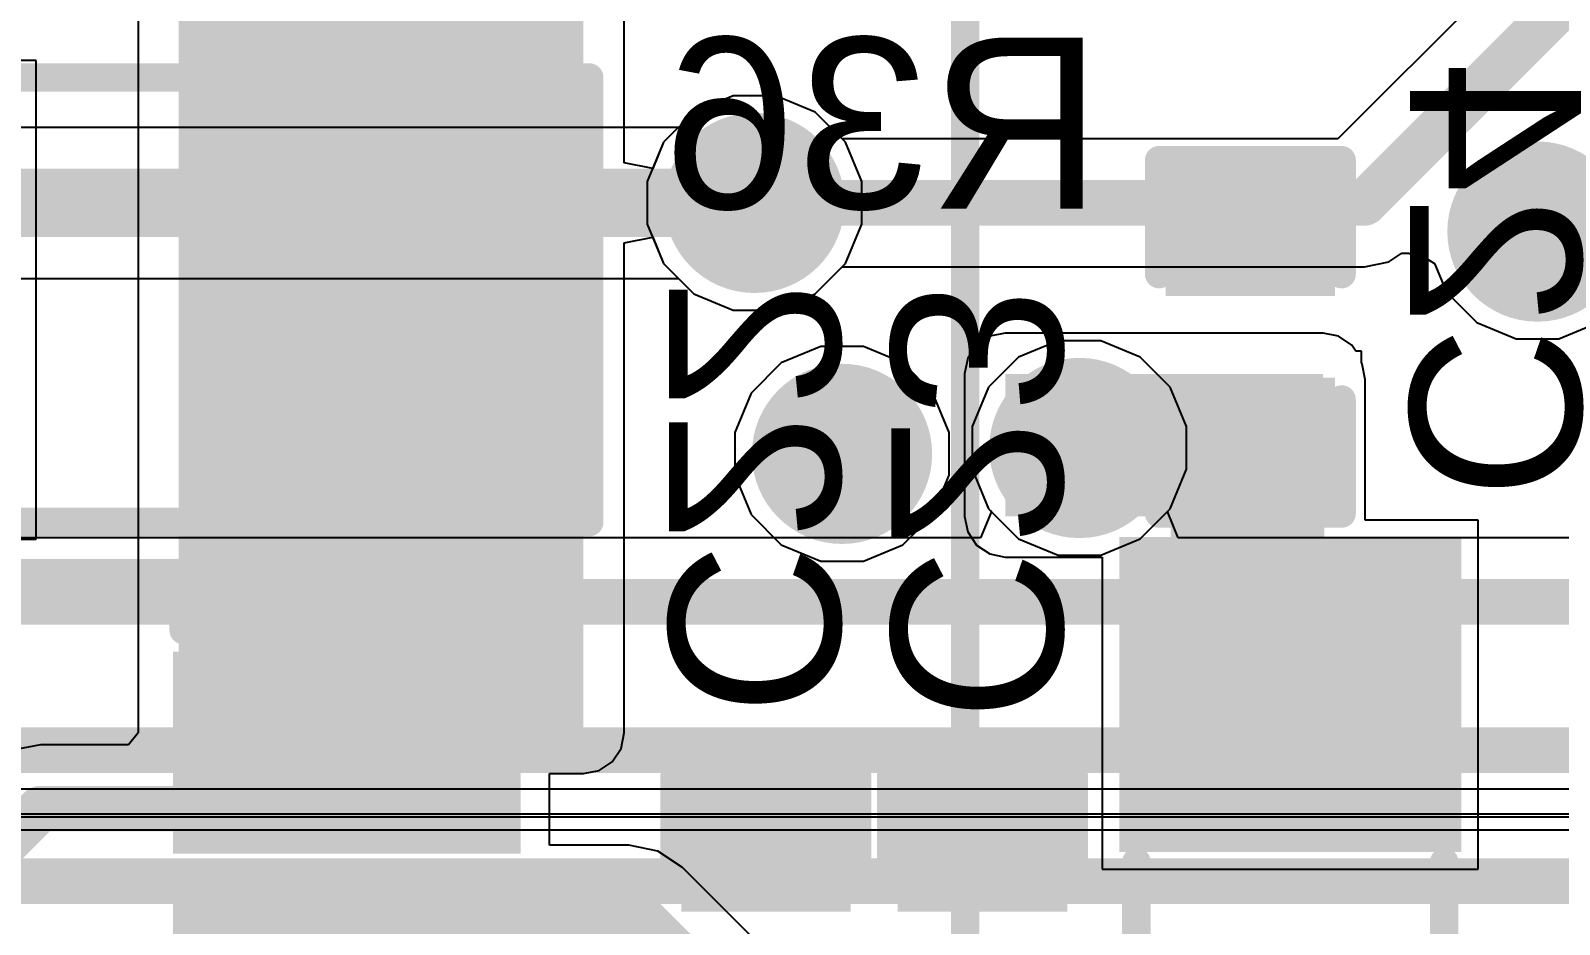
# Model space of a CAD drawing. Header units: inches. Extents: x 90 to 149.8, y 48.7 to 115.2.
# Drawn here: x 114.27 to 121.09, y 77.23 to 81.21 of the extents above; entities that cross this region are included whole.
import ezdxf

# ---------------------------------------------------------------- set-up
doc = ezdxf.new("R2010")
doc.units = ezdxf.units.IN
for name, color, linetype in [('Board_Outline', 56, 'Continuous'), ('Bottom Layer', 5, 'Continuous'), ('Bottom Overlay', 54, 'Continuous'), ('Bottom Paste', 16, 'Continuous'), ('Bottom Solder', 6, 'Continuous'), ('Layer 1', 16, 'Continuous'), ('Layer 2', 76, 'Continuous'), ('Top Layer', 1, 'Continuous'), ('Top Solder', 216, 'Continuous'), ('Via Holes', 16, 'Continuous')]:
    doc.layers.add(name, color=color, linetype=linetype)
doc.styles.add('Arial', font='', dxfattribs={"height": 0.2})
doc.styles.get('Arial').set_extended_font_data('Arial')

msp = doc.modelspace()

# ---------------------------------------------------------------- hatches: boundary and pattern name
at = {"layer": 'Bottom Layer'}
for points in [[(115.9366, 85.0392), (115.4032, 85.0392), (115.4032, 78.105), (115.9366, 78.105)], [(116.7384, 83.5152), (114.935, 83.5152), (114.935, 78.0796), (116.7384, 78.0796)], [(116.6622, 79.121), (115.1382, 79.121), (115.1382, 80.899), (116.6622, 80.899)], [(119.3927, 80.5434), (120.0277, 80.5434), (120.0277, 80.0862), (119.3927, 80.0862)], [(118.618, 79.6798), (118.618, 79.0448), (120.0338, 79.0448), (120.0338, 79.6798)], [(120.0404, 79.6544), (119.3546, 79.6544), (119.3546, 77.7052), (120.0404, 77.7052)], [(119.3927, 79.6036), (120.0277, 79.6036), (120.0277, 79.1464), (119.3927, 79.1464)], [(119.228, 77.6508), (119.228, 78.8508), (120.548, 78.8508), (120.548, 77.6508)], [(116.528, 78.4098), (114.9532, 78.4098), (114.9532, 78.0796), (116.528, 78.0796)], [(114.9586, 78.3922), (116.4086, 78.3922), (116.4086, 78.0922), (114.9586, 78.0922)], [(114.9586, 77.8922), (116.4086, 77.8922), (116.4086, 77.5922), (114.9586, 77.5922)], [(117.2337, 77.8002), (117.8687, 77.8002), (117.8687, 77.343), (117.2337, 77.343)], [(118.1989, 77.8002), (118.8339, 77.8002), (118.8339, 77.343), (118.1989, 77.343)], [(114.9586, 77.3922), (116.4086, 77.3922), (116.4086, 77.0922), (114.9586, 77.0922)]]:
    msp.add_hatch(color=5, dxfattribs=at).paths.add_polyline_path(points)
h = msp.add_hatch(color=5, dxfattribs=at)
edge = h.paths.add_edge_path()
edge.add_arc((117.5004, 80.4418), 0.3, 0, 360)
h = msp.add_hatch(color=5, dxfattribs=at)
edge = h.paths.add_edge_path()
edge.add_arc((120.9893, 80.314), 0.3, 0, 360)
h = msp.add_hatch(color=5, dxfattribs=at)
edge = h.paths.add_edge_path()
edge.add_arc((118.9482, 79.3496), 0.3, 0, 360)
h = msp.add_hatch(color=5, dxfattribs=at)
edge = h.paths.add_edge_path()
edge.add_arc((117.8905, 79.3234), 0.3, 0, 360)
at = {"layer": 'Bottom Paste'}
for points in [[(116.6622, 79.121), (115.1382, 79.121), (115.1382, 80.899), (116.6622, 80.899)], [(119.3927, 80.5434), (120.0277, 80.5434), (120.0277, 80.0862), (119.3927, 80.0862)], [(119.3927, 79.6036), (120.0277, 79.6036), (120.0277, 79.1464), (119.3927, 79.1464)], [(119.228, 77.6508), (119.228, 78.8508), (120.548, 78.8508), (120.548, 77.6508)], [(114.9586, 78.3922), (116.4086, 78.3922), (116.4086, 78.0922), (114.9586, 78.0922)], [(114.9586, 77.8922), (116.4086, 77.8922), (116.4086, 77.5922), (114.9586, 77.5922)], [(117.2337, 77.8002), (117.8687, 77.8002), (117.8687, 77.343), (117.2337, 77.343)], [(118.1989, 77.8002), (118.8339, 77.8002), (118.8339, 77.343), (118.1989, 77.343)], [(114.9586, 77.3922), (116.4086, 77.3922), (116.4086, 77.0922), (114.9586, 77.0922)]]:
    msp.add_hatch(color=16, dxfattribs=at).paths.add_polyline_path(points)
at = {"layer": 'Bottom Solder'}
for points in [[(116.7638, 79.0194), (115.0366, 79.0194), (115.0366, 81.0006), (116.7638, 81.0006)], [(119.3327, 80.6034), (120.0877, 80.6034), (120.0877, 80.0262), (119.3327, 80.0262)], [(119.3327, 79.6636), (120.0877, 79.6636), (120.0877, 79.0864), (119.3327, 79.0864)], [(119.1264, 77.5492), (119.1264, 78.9524), (120.6496, 78.9524), (120.6496, 77.5492)], [(114.9086, 78.4422), (116.4586, 78.4422), (116.4586, 78.0422), (114.9086, 78.0422)], [(114.9086, 77.9422), (116.4586, 77.9422), (116.4586, 77.5422), (114.9086, 77.5422)], [(117.1737, 77.8602), (117.9287, 77.8602), (117.9287, 77.283), (117.1737, 77.283)], [(118.1389, 77.8602), (118.8939, 77.8602), (118.8939, 77.283), (118.1389, 77.283)], [(114.9086, 77.4422), (116.4586, 77.4422), (116.4586, 77.0422), (114.9086, 77.0422)]]:
    msp.add_hatch(color=6, dxfattribs=at).paths.add_polyline_path(points)
h = msp.add_hatch(color=6, dxfattribs=at)
edge = h.paths.add_edge_path()
edge.add_arc((117.5004, 80.4418), 0.4016, 0, 360)
h = msp.add_hatch(color=6, dxfattribs=at)
edge = h.paths.add_edge_path()
edge.add_arc((120.9893, 80.314), 0.4016, 0, 360)
h = msp.add_hatch(color=6, dxfattribs=at)
edge = h.paths.add_edge_path()
edge.add_arc((117.8905, 79.3234), 0.4016, 0, 360)
h = msp.add_hatch(color=6, dxfattribs=at)
edge = h.paths.add_edge_path()
edge.add_arc((118.9482, 79.3496), 0.4016, 0, 360)
at = {"layer": 'Layer 1'}
h = msp.add_hatch(color=16, dxfattribs=at)
edge = h.paths.add_edge_path()
edge.add_arc((117.5004, 80.4418), 0.3, 0, 360)
h = msp.add_hatch(color=16, dxfattribs=at)
edge = h.paths.add_edge_path()
edge.add_arc((120.9893, 80.314), 0.3, 0, 360)
h = msp.add_hatch(color=16, dxfattribs=at)
edge = h.paths.add_edge_path()
edge.add_arc((118.9482, 79.3496), 0.3, 0, 360)
h = msp.add_hatch(color=16, dxfattribs=at)
edge = h.paths.add_edge_path()
edge.add_arc((117.8905, 79.3234), 0.3, 0, 360)
at = {"layer": 'Layer 2'}
h = msp.add_hatch(color=76, dxfattribs=at)
edge = h.paths.add_edge_path()
edge.add_arc((117.5004, 80.4418), 0.3, 0, 360)
h = msp.add_hatch(color=76, dxfattribs=at)
edge = h.paths.add_edge_path()
edge.add_arc((120.9893, 80.314), 0.3, 0, 360)
h = msp.add_hatch(color=76, dxfattribs=at)
edge = h.paths.add_edge_path()
edge.add_arc((118.9482, 79.3496), 0.3, 0, 360)
h = msp.add_hatch(color=76, dxfattribs=at)
edge = h.paths.add_edge_path()
edge.add_arc((117.8905, 79.3234), 0.3, 0, 360)
at = {"layer": 'Top Layer'}
h = msp.add_hatch(color=1, dxfattribs=at)
edge = h.paths.add_edge_path()
edge.add_arc((117.5004, 80.4418), 0.3, 0, 360)
h = msp.add_hatch(color=1, dxfattribs=at)
edge = h.paths.add_edge_path()
edge.add_arc((120.9893, 80.314), 0.3, 0, 360)
h = msp.add_hatch(color=1, dxfattribs=at)
edge = h.paths.add_edge_path()
edge.add_arc((118.9482, 79.3496), 0.3, 0, 360)
h = msp.add_hatch(color=1, dxfattribs=at)
edge = h.paths.add_edge_path()
edge.add_arc((117.8905, 79.3234), 0.3, 0, 360)
at = {"layer": 'Top Solder'}
h = msp.add_hatch(color=216, dxfattribs=at)
edge = h.paths.add_edge_path()
edge.add_arc((117.5004, 80.4418), 0.4016, 0, 360)
h = msp.add_hatch(color=216, dxfattribs=at)
edge = h.paths.add_edge_path()
edge.add_arc((120.9893, 80.314), 0.4016, 0, 360)
h = msp.add_hatch(color=216, dxfattribs=at)
edge = h.paths.add_edge_path()
edge.add_arc((117.8905, 79.3234), 0.4016, 0, 360)
h = msp.add_hatch(color=216, dxfattribs=at)
edge = h.paths.add_edge_path()
edge.add_arc((118.9482, 79.3496), 0.4016, 0, 360)
at = {"layer": 'Via Holes'}
h = msp.add_hatch(color=7, dxfattribs=at)
edge = h.paths.add_edge_path()
edge.add_arc((117.5004, 80.4418), 0.15, 0, 360)
h = msp.add_hatch(color=7, dxfattribs=at)
edge = h.paths.add_edge_path()
edge.add_arc((120.9893, 80.314), 0.15, 0, 360)
h = msp.add_hatch(color=7, dxfattribs=at)
edge = h.paths.add_edge_path()
edge.add_arc((117.8905, 79.3234), 0.15, 0, 360)
h = msp.add_hatch(color=7, dxfattribs=at)
edge = h.paths.add_edge_path()
edge.add_arc((118.9482, 79.3496), 0.15, 0, 360)

# ---------------------------------------------------------------- linework, layer by layer
at = {"layer": 'Board_Outline'}
msp.add_lwpolyline([(118.439, 73.827, 0.127, 0.127, 0), (118.439, 98.827, 0.127, 0.127, 0)], format="xyseb", dxfattribs=at)
at = {"layer": 'Bottom Layer'}
for p, q in [((114.7537, 83.5152), (114.7537, 78.0796)), ((116.9197, 80.6202), (116.9197, 81.6238)), ((114.3, 81.0768), (112.4239, 81.0768)), ((114.3, 78.9432), (114.3, 81.0768)), ((117.4054, 80.9196), (117.2297, 80.8469)), ((117.5954, 80.9196), (117.4054, 80.9196)), ((117.7711, 80.8469), (117.5954, 80.9196)), ((117.2297, 80.8469), (117.0953, 80.7125)), ((117.9055, 80.7125), (117.7711, 80.8469)), ((117.0953, 80.7125), (117.0467, 80.595)), ((117.9782, 80.5368), (117.9055, 80.7125)), ((117.0467, 80.595), (116.9197, 80.6202)), ((117.9782, 80.3468), (117.9782, 80.5368)), ((117.9055, 80.1711), (117.9782, 80.3468)), ((116.9197, 80.2634), (117.0467, 80.2886)), ((116.9197, 78.0796), (116.9197, 80.2634)), ((117.0467, 80.2886), (117.0953, 80.1711)), ((117.0953, 80.1711), (117.2297, 80.0367)), ((117.7711, 80.0367), (117.9055, 80.1711)), ((117.2297, 80.0367), (117.4054, 79.964)), ((117.5954, 79.964), (117.7711, 80.0367)), ((117.4054, 79.964), (117.5954, 79.964)), ((118.5486, 79.8473), (118.4898, 79.808)), ((118.618, 79.8611), (118.5486, 79.8473)), ((120.0338, 79.8611), (118.618, 79.8611)), ((120.1032, 79.8473), (120.0338, 79.8611)), ((120.162, 79.808), (120.1032, 79.8473)), ((118.4898, 79.808), (118.4505, 79.7492)), ((120.1798, 79.7814), (120.162, 79.808)), ((120.2055, 79.7814), (120.1798, 79.7814)), ((120.2055, 79.728), (120.2055, 79.7814)), ((118.4505, 79.7492), (118.4367, 79.6798)), ((120.2057, 79.7271), (120.2055, 79.728)), ((120.2079, 79.7238), (120.2057, 79.7271)), ((120.2217, 79.6544), (120.2079, 79.7238)), ((118.4367, 79.6798), (118.4367, 79.0448)), ((120.2217, 79.0286), (120.2217, 79.6544)), ((118.4367, 79.0448), (118.4505, 78.9754)), ((120.7258, 79.0286), (120.2217, 79.0286)), ((120.7258, 77.473), (120.7258, 79.0286)), ((118.4505, 78.9754), (118.4898, 78.9166)), ((113.8991, 78.9432), (114.3, 78.9432)), ((118.4898, 78.9166), (118.5486, 78.8773)), ((118.5486, 78.8773), (118.618, 78.8635)), ((118.618, 78.8635), (119.0502, 78.8635)), ((119.0502, 78.8635), (119.0502, 77.473)), ((114.7537, 78.0796), (114.7106, 78.0271)), ((116.9059, 78.0102), (116.9197, 78.0796)), ((114.3182, 78.0271), (114.2092, 78.0054)), ((114.7106, 78.0271), (114.3182, 78.0271)), ((114.3182, 78.0271), (114.3182, 78.0271)), ((116.8666, 77.9514), (116.9059, 78.0102)), ((116.8078, 77.9121), (116.8666, 77.9514)), ((116.5864, 77.5789), (116.5864, 77.8983)), ((116.5864, 77.8983), (116.7384, 77.8983)), ((116.7384, 77.8983), (116.8078, 77.9121)), ((116.9408, 77.5789), (116.5864, 77.5789)), ((117.0696, 77.5532), (116.9408, 77.5789)), ((117.1789, 77.4803), (117.0696, 77.5532)), ((117.5408, 77.1183), (117.1789, 77.4803)), ((119.0502, 77.473), (120.7258, 77.473))]:
    msp.add_line(p, q, dxfattribs=at)
for points in [[(113.919, 77.343, 0.2032, 0.2032, 0), (114.3182, 77.7422, 0.2032, 0.2032, 0)], [(114.3182, 77.7422, 0.2032, 0.2032, 0), (115.6836, 77.7422, 0.2032, 0.2032, 0)], [(115.6836, 77.2422, 0.3048, 0.3048, 0), (116.9408, 77.2422, 0.3048, 0.3048, 0)], [(116.9408, 77.2422, 0.3048, 0.3048, 0), (117.5512, 76.6318, 0.3048, 0.3048, 0)]]:
    msp.add_lwpolyline(points, format="xyseb", dxfattribs=at)
for points in [[(114.2674, 77.7422, 0.1016, 0.1016, 1), (114.369, 77.7422, 0.1016, 0.1016, 1)], [(114.2674, 77.7422, 0.1016, 0.1016, 1), (114.369, 77.7422, 0.1016, 0.1016, 1)], [(115.6328, 77.7422, 0.1016, 0.1016, 1), (115.7344, 77.7422, 0.1016, 0.1016, 1)], [(115.6074, 77.2422, 0.1524, 0.1524, 1), (115.7598, 77.2422, 0.1524, 0.1524, 1)], [(116.8646, 77.2422, 0.1524, 0.1524, 1), (117.017, 77.2422, 0.1524, 0.1524, 1)], [(116.8646, 77.2422, 0.1524, 0.1524, 1), (117.017, 77.2422, 0.1524, 0.1524, 1)]]:
    msp.add_lwpolyline(points, format="xyseb", close=True, dxfattribs=at)
at = {"layer": 'Bottom Overlay'}
for points in [[(112.4966, 81.0006, 0.127, 0.127, 0), (116.7638, 81.0006, 0.127, 0.127, 0)], [(116.7638, 79.0194, 0.127, 0.127, 0), (116.7638, 81.0006, 0.127, 0.127, 0)], [(119.3038, 80.6323, 0.127, 0.127, 0), (120.1166, 80.6323, 0.127, 0.127, 0)], [(119.3038, 80.1243, 0.127, 0.127, 0), (119.3038, 80.6323, 0.127, 0.127, 0)], [(120.1166, 80.1243, 0.127, 0.127, 0), (120.1166, 80.6323, 0.127, 0.127, 0)], [(119.3038, 79.0575, 0.127, 0.127, 0), (119.3038, 79.5655, 0.127, 0.127, 0)], [(120.1166, 79.0575, 0.127, 0.127, 0), (120.1166, 79.5655, 0.127, 0.127, 0)], [(119.3038, 79.0575, 0.127, 0.127, 0), (120.1166, 79.0575, 0.127, 0.127, 0)], [(112.4966, 79.0194, 0.127, 0.127, 0), (116.7638, 79.0194, 0.127, 0.127, 0)], [(112.0104, 78.7916, 0.127, 0.127, 0), (114.9568, 78.7916, 0.127, 0.127, 0)], [(114.9568, 78.5376, 0.127, 0.127, 0), (114.9568, 78.7916, 0.127, 0.127, 0)], [(117.1448, 77.8891, 0.127, 0.127, 0), (117.9576, 77.8891, 0.127, 0.127, 0)], [(117.1448, 77.3811, 0.127, 0.127, 0), (117.1448, 77.8891, 0.127, 0.127, 0)], [(117.9576, 77.3811, 0.127, 0.127, 0), (117.9576, 77.8891, 0.127, 0.127, 0)], [(118.11, 77.8891, 0.127, 0.127, 0), (118.9228, 77.8891, 0.127, 0.127, 0)], [(118.11, 77.3811, 0.127, 0.127, 0), (118.11, 77.8891, 0.127, 0.127, 0)], [(118.9228, 77.3811, 0.127, 0.127, 0), (118.9228, 77.8891, 0.127, 0.127, 0)], [(119.2022, 76.9968, 0.127, 0.127, 0), (119.2022, 77.5048, 0.127, 0.127, 0)], [(120.5738, 76.9968, 0.127, 0.127, 0), (120.5738, 77.5048, 0.127, 0.127, 0)]]:
    msp.add_lwpolyline(points, format="xyseb", dxfattribs=at)
for points in [[(116.7321, 81.0006, 0.0635, 0.0635, 1), (116.7956, 81.0006, 0.0635, 0.0635, 1)], [(116.7321, 81.0006, 0.0635, 0.0635, 1), (116.7956, 81.0006, 0.0635, 0.0635, 1)], [(119.272, 80.6323, 0.0635, 0.0635, 1), (119.3355, 80.6323, 0.0635, 0.0635, 1)], [(119.272, 80.6323, 0.0635, 0.0635, 1), (119.3355, 80.6323, 0.0635, 0.0635, 1)], [(120.0849, 80.6323, 0.0635, 0.0635, 1), (120.1483, 80.6323, 0.0635, 0.0635, 1)], [(120.0849, 80.6323, 0.0635, 0.0635, 1), (120.1483, 80.6323, 0.0635, 0.0635, 1)], [(119.272, 80.1243, 0.0635, 0.0635, 1), (119.3355, 80.1243, 0.0635, 0.0635, 1)], [(120.0849, 80.1243, 0.0635, 0.0635, 1), (120.1483, 80.1243, 0.0635, 0.0635, 1)], [(119.272, 79.5655, 0.0635, 0.0635, 1), (119.3355, 79.5655, 0.0635, 0.0635, 1)], [(120.0849, 79.5655, 0.0635, 0.0635, 1), (120.1483, 79.5655, 0.0635, 0.0635, 1)], [(119.272, 79.0575, 0.0635, 0.0635, 1), (119.3355, 79.0575, 0.0635, 0.0635, 1)], [(119.272, 79.0575, 0.0635, 0.0635, 1), (119.3355, 79.0575, 0.0635, 0.0635, 1)], [(120.0849, 79.0575, 0.0635, 0.0635, 1), (120.1483, 79.0575, 0.0635, 0.0635, 1)], [(120.0849, 79.0575, 0.0635, 0.0635, 1), (120.1483, 79.0575, 0.0635, 0.0635, 1)], [(116.7321, 79.0194, 0.0635, 0.0635, 1), (116.7956, 79.0194, 0.0635, 0.0635, 1)], [(116.7321, 79.0194, 0.0635, 0.0635, 1), (116.7956, 79.0194, 0.0635, 0.0635, 1)], [(114.9251, 78.7916, 0.0635, 0.0635, 1), (114.9886, 78.7916, 0.0635, 0.0635, 1)], [(114.9251, 78.7916, 0.0635, 0.0635, 1), (114.9886, 78.7916, 0.0635, 0.0635, 1)], [(114.9251, 78.5376, 0.0635, 0.0635, 1), (114.9886, 78.5376, 0.0635, 0.0635, 1)], [(117.1131, 77.8891, 0.0635, 0.0635, 1), (117.1766, 77.8891, 0.0635, 0.0635, 1)], [(117.1131, 77.8891, 0.0635, 0.0635, 1), (117.1766, 77.8891, 0.0635, 0.0635, 1)], [(117.9258, 77.8891, 0.0635, 0.0635, 1), (117.9894, 77.8891, 0.0635, 0.0635, 1)], [(117.9258, 77.8891, 0.0635, 0.0635, 1), (117.9894, 77.8891, 0.0635, 0.0635, 1)], [(118.0782, 77.8891, 0.0635, 0.0635, 1), (118.1418, 77.8891, 0.0635, 0.0635, 1)], [(118.0782, 77.8891, 0.0635, 0.0635, 1), (118.1418, 77.8891, 0.0635, 0.0635, 1)], [(118.8911, 77.8891, 0.0635, 0.0635, 1), (118.9545, 77.8891, 0.0635, 0.0635, 1)], [(118.8911, 77.8891, 0.0635, 0.0635, 1), (118.9545, 77.8891, 0.0635, 0.0635, 1)], [(119.1705, 77.5048, 0.0635, 0.0635, 1), (119.2339, 77.5048, 0.0635, 0.0635, 1)], [(120.5421, 77.5048, 0.0635, 0.0635, 1), (120.6055, 77.5048, 0.0635, 0.0635, 1)], [(117.1131, 77.3811, 0.0635, 0.0635, 1), (117.1766, 77.3811, 0.0635, 0.0635, 1)], [(117.9258, 77.3811, 0.0635, 0.0635, 1), (117.9894, 77.3811, 0.0635, 0.0635, 1)], [(118.0782, 77.3811, 0.0635, 0.0635, 1), (118.1418, 77.3811, 0.0635, 0.0635, 1)], [(118.8911, 77.3811, 0.0635, 0.0635, 1), (118.9545, 77.3811, 0.0635, 0.0635, 1)]]:
    msp.add_lwpolyline(points, format="xyseb", close=True, dxfattribs=at)
at = {"layer": 'Layer 1'}
for p, q in [((117.4054, 80.9196), (117.2297, 80.8469)), ((117.5954, 80.9196), (117.4054, 80.9196)), ((117.7711, 80.8469), (117.5954, 80.9196)), ((117.2297, 80.8469), (117.0953, 80.7125)), ((117.9055, 80.7125), (117.7711, 80.8469)), ((117.0953, 80.7125), (117.0226, 80.5368)), ((117.9782, 80.5368), (117.9055, 80.7125)), ((117.0226, 80.5368), (117.0226, 80.3468)), ((117.9782, 80.3468), (117.9782, 80.5368)), ((117.0226, 80.3468), (117.0953, 80.1711)), ((117.9055, 80.1711), (117.9782, 80.3468)), ((117.0953, 80.1711), (117.2297, 80.0367)), ((117.7711, 80.0367), (117.9055, 80.1711)), ((117.2297, 80.0367), (117.4054, 79.964)), ((117.5954, 79.964), (117.7711, 80.0367)), ((117.4054, 79.964), (117.5954, 79.964)), ((118.8532, 79.8274), (118.6775, 79.7547)), ((119.0432, 79.8274), (118.8532, 79.8274)), ((119.2189, 79.7547), (119.0432, 79.8274)), ((118.6775, 79.7547), (118.5431, 79.6203)), ((119.3533, 79.6203), (119.2189, 79.7547)), ((118.5431, 79.6203), (118.4704, 79.4446)), ((119.426, 79.4446), (119.3533, 79.6203)), ((118.4704, 79.4446), (118.4704, 79.2546)), ((119.426, 79.2546), (119.426, 79.4446)), ((118.4704, 79.2546), (118.5431, 79.0789)), ((119.3533, 79.0789), (119.426, 79.2546)), ((118.5431, 79.0789), (118.6775, 78.9445)), ((119.2189, 78.9445), (119.3533, 79.0789)), ((118.6775, 78.9445), (118.8532, 78.8718)), ((119.0432, 78.8718), (119.2189, 78.9445)), ((118.8532, 78.8718), (119.0432, 78.8718)), ((124.0525, 77.7041), (113.1226, 77.7041))]:
    msp.add_line(p, q, dxfattribs=at)
msp.add_lwpolyline([(113.0046, 77.4192, 0.2032, 0.2032, 0), (131.1656, 77.4192, 0.2032, 0.2032, 0)], format="xyseb", dxfattribs=at)
at = {"layer": 'Layer 2'}
for p, q in [((120.8493, 81.4758), (120.1002, 80.7267)), ((117.4054, 80.9196), (117.2297, 80.8469)), ((117.5954, 80.9196), (117.4054, 80.9196)), ((117.7711, 80.8469), (117.5954, 80.9196)), ((117.2297, 80.8469), (117.0953, 80.7125)), ((117.8912, 80.7267), (117.7711, 80.8469)), ((117.0953, 80.7125), (117.0226, 80.5368)), ((120.1002, 80.7267), (117.8912, 80.7267)), ((117.0226, 80.5368), (117.0226, 80.3468)), ((117.0226, 80.3468), (117.0953, 80.1711)), ((120.3272, 80.1786), (120.3851, 80.2173)), ((120.3851, 80.2173), (120.4142, 80.2177)), ((120.4142, 80.2177), (120.4922, 80.1958)), ((120.4922, 80.1958), (120.5309, 80.172)), ((117.0953, 80.1711), (117.2297, 80.0367)), ((117.7711, 80.0367), (117.8912, 80.1569)), ((117.8912, 80.1569), (120.2182, 80.1569)), ((120.2182, 80.1569), (120.3272, 80.1786)), ((120.2182, 80.1569), (120.2182, 80.1569)), ((120.5309, 80.172), (120.5842, 80.0433)), ((117.2297, 80.0367), (117.4054, 79.964)), ((117.5954, 79.964), (117.7711, 80.0367)), ((120.5842, 80.0433), (120.7186, 79.9089)), ((117.4054, 79.964), (117.5954, 79.964)), ((120.7186, 79.9089), (120.8942, 79.8362)), ((121.0843, 79.8362), (121.2599, 79.9089)), ((117.7954, 79.8012), (117.6198, 79.7285)), ((117.9855, 79.8012), (117.7954, 79.8012)), ((118.1611, 79.7285), (117.9855, 79.8012)), ((120.8942, 79.8362), (121.0843, 79.8362)), ((117.6198, 79.7285), (117.4854, 79.594)), ((118.2955, 79.594), (118.1611, 79.7285)), ((117.4854, 79.594), (117.4127, 79.4184)), ((118.3683, 79.4184), (118.2955, 79.594)), ((117.4127, 79.4184), (117.4127, 79.2284)), ((118.3683, 79.2284), (118.3683, 79.4184)), ((117.4127, 79.2284), (117.4854, 79.0527)), ((118.2955, 79.0527), (118.3683, 79.2284)), ((117.4854, 79.0527), (117.6198, 78.9183)), ((118.1611, 78.9183), (118.2955, 79.0527)), ((117.6198, 78.9183), (117.7954, 78.8456)), ((117.9855, 78.8456), (118.1611, 78.9183)), ((117.7954, 78.8456), (117.9855, 78.8456)), ((123.9197, 77.8291), (107.1578, 77.8291)), ((107.1551, 77.6478), (137.9443, 77.6478))]:
    msp.add_line(p, q, dxfattribs=at)
for points in [[(120.2182, 80.4418, 0.2032, 0.2032, 0), (127.1016, 87.3252, 0.2032, 0.2032, 0)], [(117.5004, 80.4418, 0.2032, 0.2032, 0), (120.2182, 80.4418, 0.2032, 0.2032, 0)]]:
    msp.add_lwpolyline(points, format="xyseb", dxfattribs=at)
for points in [[(117.4496, 80.4418, 0.1016, 0.1016, 1), (117.5512, 80.4418, 0.1016, 0.1016, 1)], [(120.1674, 80.4418, 0.1016, 0.1016, 1), (120.269, 80.4418, 0.1016, 0.1016, 1)], [(120.1674, 80.4418, 0.1016, 0.1016, 1), (120.269, 80.4418, 0.1016, 0.1016, 1)]]:
    msp.add_lwpolyline(points, format="xyseb", close=True, dxfattribs=at)
at = {"layer": 'Top Layer'}
for p, q in [((117.4054, 80.9196), (117.2297, 80.8469)), ((117.5954, 80.9196), (117.4054, 80.9196)), ((117.7711, 80.8469), (117.5954, 80.9196)), ((117.2297, 80.8469), (117.1614, 80.7785)), ((117.9055, 80.7125), (117.7711, 80.8469)), ((117.1614, 80.7785), (111.8741, 80.7785)), ((117.9782, 80.5368), (117.9055, 80.7125)), ((117.9782, 80.3468), (117.9782, 80.5368)), ((117.9055, 80.1711), (117.9782, 80.3468)), ((117.7711, 80.0367), (117.9055, 80.1711)), ((111.7346, 80.1051), (117.1614, 80.1051)), ((117.1614, 80.1051), (117.2297, 80.0367)), ((117.2297, 80.0367), (117.4054, 79.964)), ((117.5954, 79.964), (117.7711, 80.0367)), ((117.4054, 79.964), (117.5954, 79.964)), ((118.8532, 79.8274), (118.6775, 79.7547)), ((119.0432, 79.8274), (118.8532, 79.8274)), ((119.2189, 79.7547), (119.0432, 79.8274)), ((118.6775, 79.7547), (118.5431, 79.6203)), ((119.3533, 79.6203), (119.2189, 79.7547)), ((118.5431, 79.6203), (118.4704, 79.4446)), ((119.426, 79.4446), (119.3533, 79.6203)), ((118.4704, 79.4446), (118.4704, 79.2546)), ((119.426, 79.2546), (119.426, 79.4446)), ((118.4704, 79.2546), (118.5431, 79.0789)), ((119.3533, 79.0789), (119.426, 79.2546)), ((118.5561, 79.066), (118.5075, 78.9487)), ((118.5431, 79.0789), (118.5561, 79.066)), ((119.3403, 79.066), (119.3533, 79.0789)), ((119.3889, 78.9487), (119.3403, 79.066)), ((118.5075, 78.9487), (113.751, 78.9487)), ((121.3194, 78.9487), (119.3889, 78.9487)), ((111.4298, 77.7185), (121.793, 77.7185))]:
    msp.add_line(p, q, dxfattribs=at)
for points in [[(111.7346, 80.4418, 0.3048, 0.3048, 0), (117.5004, 80.4418, 0.3048, 0.3048, 0)], [(113.3602, 78.6638, 0.2032, 0.2032, 0), (121.4374, 78.6638, 0.2032, 0.2032, 0)], [(111.4298, 78.0034, 0.2032, 0.2032, 0), (121.793, 78.0034, 0.2032, 0.2032, 0)]]:
    msp.add_lwpolyline(points, format="xyseb", dxfattribs=at)
msp.add_lwpolyline([(117.4242, 80.4418, 0.1524, 0.1524, 1), (117.5766, 80.4418, 0.1524, 0.1524, 1)], format="xyseb", close=True, dxfattribs=at)

# ---------------------------------------------------------------- texts
at = {"layer": 'Bottom Overlay', "style": 'Arial', "text_generation_flag": 2}
msp.add_text('R36', height=0.762, dxfattribs=at).set_placement((119.0495, 80.4165))
for s, p in [('C24', (120.4215, 79.1213)), ('C22', (117.1195, 78.1561)), ('C23', (118.1101, 78.1307))]:
    msp.add_text(s, height=0.762, rotation=270, dxfattribs=at).set_placement(p)

doc.saveas('drawing.dxf')
